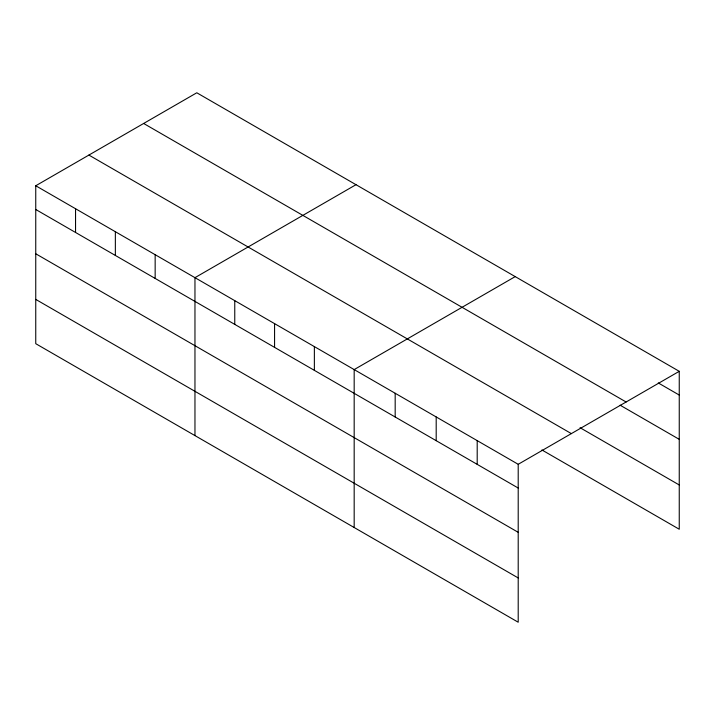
<?xml version="1.0" encoding="UTF-8"?>
<svg xmlns="http://www.w3.org/2000/svg" width="715" height="715" viewBox="0 0 715 715"><rect width="100%" height="100%" fill="white"/><g stroke="black" fill="none" stroke-linecap="round" stroke-linejoin="round"><path stroke-width="1.07" d="M35.75 185.757L518.205 464.294L518.205 622.22L35.75 343.683L35.75 185.757L196.795 92.78L679.25 371.317L679.25 529.243L541.916 449.958M355.999 184.693L194.963 277.67L194.963 435.596M515.211 276.616L354.175 369.592L354.175 527.518M518.205 464.294L679.25 371.317M658.265 382.936L679.25 395.055M143.644 123.463L626.108 402M620.12 405.199L679.25 439.341M580.062 427.704L679.25 484.967M88.892 155.075L571.356 433.612M35.75 209.486L518.205 488.032M35.75 253.771L518.205 532.317M35.75 299.397L518.205 577.943M477.2 440.619L477.2 464.357M436.195 416.943L436.195 440.681M395.181 393.268L395.181 416.997M314.368 346.614L314.368 370.343M274.569 323.636L274.569 347.365M234.761 300.649L234.761 324.387M155.155 254.692L155.155 278.421M115.356 231.714L115.356 255.443M75.549 208.735L75.549 232.464"/></g></svg>
